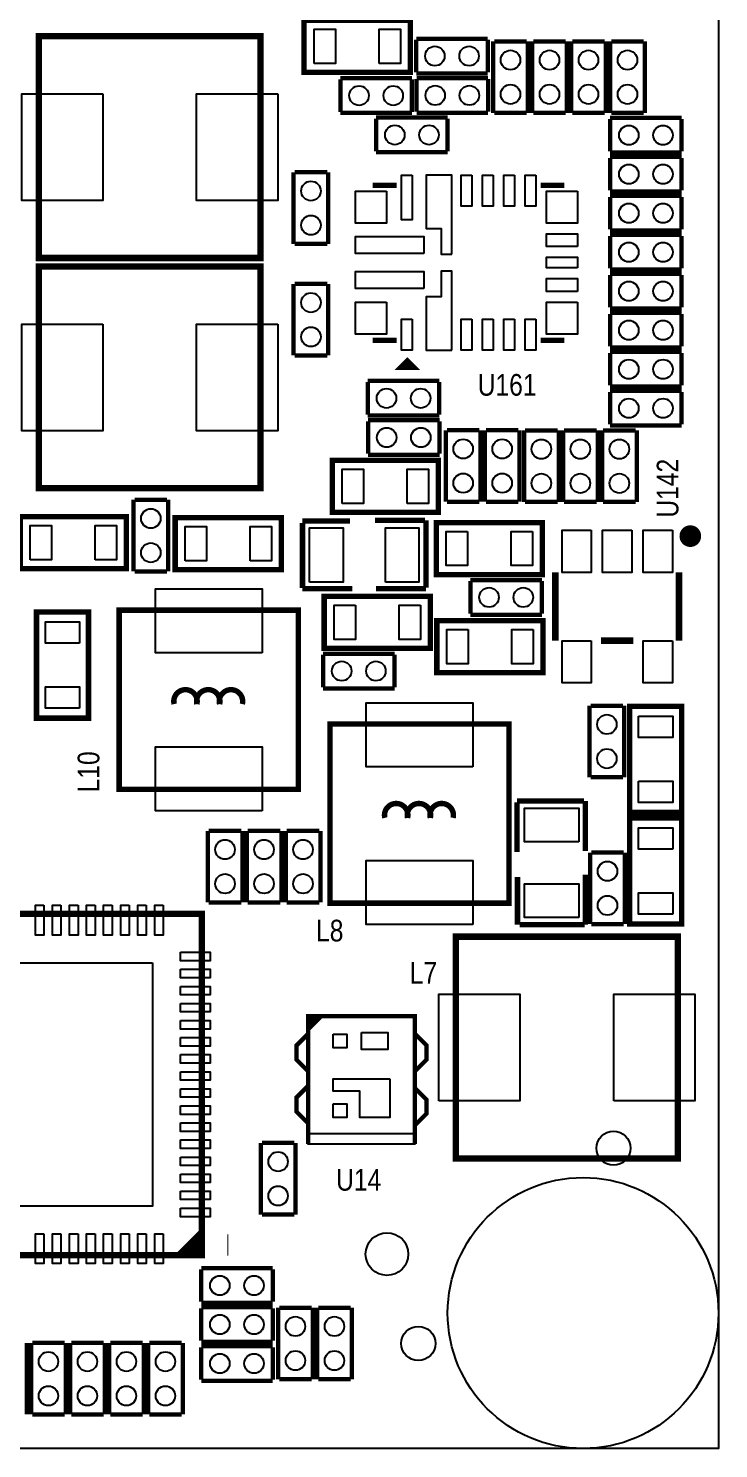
# Model space of a CAD drawing. Extents: x 0 to 80, y 0 to 80.
# Drawn here: x 63.82 to 80, y 0 to 33.29 of the extents above; entities that cross this region are included whole.
import ezdxf

# ---------------------------------------------------------------- set-up
doc = ezdxf.new("R2010")
doc.units = 0
for name, color, linetype in [('BG_OUTLINE', 2, 'CONTINUOUS'), ('PG_SILKSCREEN_TOP', 3, 'CONTINUOUS'), ('PIN_TOP', 4, 'CONTINUOUS'), ('RD_SILKSCREEN_TOP', 5, 'CONTINUOUS')]:
    doc.layers.add(name, color=color, linetype=linetype)

msp = doc.modelspace()

# ---------------------------------------------------------------- linework, layer by layer
at = {"layer": 'BG_OUTLINE'}
msp.add_lwpolyline([(0, 0), (0, 79.99984), (79.99984, 79.99984), (79.99984, 0)], close=True, dxfattribs=at)
at = {"layer": 'PG_SILKSCREEN_TOP'}
for points, const_width in [([(72.771, 33.4772), (70.2818, 33.4772), (70.2818, 32.258), (72.771, 32.258)], 0.127), ([(64.062356, 27.905456), (69.262244, 27.905456), (69.262244, 33.105344), (64.062356, 33.105344)], 0.150114), ([(64.062356, 22.507956), (69.262244, 22.507956), (69.262244, 27.707844), (64.062356, 27.707844)], 0.150114), ([(72.55002, 25.34158), (72.70242, 25.49398), (72.85482, 25.34158)], 0.124968), ([(73.4314, 23.1648), (70.9422, 23.1648), (70.9422, 21.9456), (73.4314, 21.9456)], 0.127), ([(66.1162, 21.844), (63.627, 21.844), (63.627, 20.6248), (66.1162, 20.6248)], 0.127), ([(69.7484, 21.8186), (67.2592, 21.8186), (67.2592, 20.5994), (69.7484, 20.5994)], 0.127), ([(73.3806, 20.4851), (75.8698, 20.4851), (75.8698, 21.7043), (73.3806, 21.7043)], 0.127), ([(70.7517, 18.7579), (73.2409, 18.7579), (73.2409, 19.9771), (70.7517, 19.9771)], 0.127), ([(64.008, 19.6088), (64.008, 17.1196), (65.2272, 17.1196), (65.2272, 19.6088)], 0.127), ([(65.946528, 19.651472), (65.946528, 15.451328), (70.146672, 15.451328), (70.146672, 19.651472)], 0.127), ([(73.3933, 18.1864), (75.8825, 18.1864), (75.8825, 19.4056), (73.3933, 19.4056)], 0.127), ([(79.1337, 14.9098), (79.1337, 17.399), (77.9145, 17.399), (77.9145, 14.9098)], 0.127), ([(70.886828, 16.984472), (70.886828, 12.784328), (75.086972, 12.784328), (75.086972, 16.984472)], 0.127), ([(77.9145, 14.7828), (77.9145, 12.2936), (79.1337, 12.2936), (79.1337, 14.7828)], 0.127), ([(59.881008, 4.534408), (67.880992, 4.534408), (67.880992, 12.534392), (59.881008, 12.534392)], 0.150114), ([(79.041244, 11.997944), (73.841356, 11.997944), (73.841356, 6.798056), (79.041244, 6.798056)], 0.150114)]:
    msp.add_lwpolyline(points, close=True, dxfattribs=dict(at, const_width=const_width))
for points, const_width in [([(72.9107, 33.0454), (74.5871, 33.0454)], 0.1016), ([(72.9107, 32.258), (72.9107, 33.02)], 0.1016), ([(74.5871, 33.02), (74.5871, 32.258)], 0.1016), ([(74.7141, 31.3055), (74.7141, 32.9819)], 0.1016), ([(74.7395, 32.9819), (75.5015, 32.9819)], 0.1016), ([(75.5269, 32.9819), (75.5269, 31.3055)], 0.1016), ([(75.6285, 31.3055), (75.6285, 32.9819)], 0.1016), ([(75.6539, 32.9819), (76.4159, 32.9819)], 0.1016), ([(76.4413, 32.9819), (76.4413, 31.3055)], 0.1016), ([(76.5429, 31.3055), (76.5429, 32.9819)], 0.1016), ([(76.5683, 32.9819), (77.3303, 32.9819)], 0.1016), ([(77.3557, 32.9819), (77.3557, 31.3055)], 0.1016), ([(77.4573, 31.3055), (77.4573, 32.9819)], 0.1016), ([(77.4827, 32.9819), (78.2447, 32.9819)], 0.1016), ([(78.2701, 32.9819), (78.2701, 31.3055)], 0.1016), ([(71.1327, 32.1183), (72.8091, 32.1183)], 0.1016), ([(71.1327, 31.3309), (71.1327, 32.0929)], 0.1016), ([(72.8091, 32.0929), (72.8091, 31.3309)], 0.1016), ([(74.5871, 32.2326), (72.9107, 32.2326)], 0.1016), ([(72.91832, 32.12338), (74.59472, 32.12338)], 0.1016), ([(72.91832, 31.33598), (72.91832, 32.09798)], 0.1016), ([(74.59472, 32.09798), (74.59472, 31.33598)], 0.1016), ([(72.8091, 31.3055), (71.1327, 31.3055)], 0.1016), ([(74.59472, 31.31058), (72.91832, 31.31058)], 0.1016), ([(75.5015, 31.3055), (74.7395, 31.3055)], 0.1016), ([(76.4159, 31.3055), (75.6539, 31.3055)], 0.1016), ([(77.3303, 31.3055), (76.5683, 31.3055)], 0.1016), ([(78.2447, 31.3055), (77.4827, 31.3055)], 0.1016), ([(71.9709, 31.19628), (73.6473, 31.19628)], 0.1016), ([(71.9709, 30.40888), (71.9709, 31.17088)], 0.1016), ([(73.6473, 31.17088), (73.6473, 30.40888)], 0.1016), ([(77.4573, 31.1912), (79.1337, 31.1912)], 0.1016), ([(77.4573, 30.4038), (77.4573, 31.1658)], 0.1016), ([(79.1337, 31.1658), (79.1337, 30.4038)], 0.1016), ([(73.6473, 30.38348), (71.9709, 30.38348)], 0.1016), ([(79.1337, 30.3784), (77.4573, 30.3784)], 0.1016), ([(77.4573, 30.2768), (79.1337, 30.2768)], 0.1016), ([(77.4573, 29.4894), (77.4573, 30.2514)], 0.1016), ([(79.1337, 30.2514), (79.1337, 29.4894)], 0.1016), ([(70.03542, 28.23718), (70.03542, 29.91358)], 0.1016), ([(70.06082, 29.91358), (70.82282, 29.91358)], 0.1016), ([(70.84822, 29.91358), (70.84822, 28.23718)], 0.1016), ([(71.88962, 29.60878), (72.44842, 29.60878)], 0.124968), ([(75.82662, 29.60878), (76.38542, 29.60878)], 0.124968), ([(79.1337, 29.464), (77.4573, 29.464)], 0.1016), ([(77.4573, 29.3624), (79.1337, 29.3624)], 0.1016), ([(77.4573, 28.575), (77.4573, 29.337)], 0.1016), ([(79.1337, 29.337), (79.1337, 28.575)], 0.1016), ([(79.1337, 28.5496), (77.4573, 28.5496)], 0.1016), ([(77.4573, 28.448), (79.1337, 28.448)], 0.1016), ([(77.4573, 27.6606), (77.4573, 28.4226)], 0.1016), ([(79.1337, 28.4226), (79.1337, 27.6606)], 0.1016), ([(70.82282, 28.23718), (70.06082, 28.23718)], 0.1016), ([(79.1337, 27.6352), (77.4573, 27.6352)], 0.1016), ([(70.03542, 25.62098), (70.03542, 27.29738)], 0.1016), ([(70.06082, 27.29738), (70.82282, 27.29738)], 0.1016), ([(70.84822, 27.29738), (70.84822, 25.62098)], 0.1016), ([(77.4573, 27.5336), (79.1337, 27.5336)], 0.1016), ([(77.4573, 26.7462), (77.4573, 27.5082)], 0.1016), ([(79.1337, 27.5082), (79.1337, 26.7462)], 0.1016), ([(79.1337, 26.7208), (77.4573, 26.7208)], 0.1016), ([(77.4573, 26.6192), (79.1337, 26.6192)], 0.1016), ([(77.4573, 25.8318), (77.4573, 26.5938)], 0.1016), ([(79.1337, 26.5938), (79.1337, 25.8318)], 0.1016), ([(71.88962, 25.97658), (72.44842, 25.97658)], 0.124968), ([(75.82662, 25.97658), (76.38542, 25.97658)], 0.124968), ([(70.82282, 25.62098), (70.06082, 25.62098)], 0.1016), ([(79.1337, 25.8064), (77.4573, 25.8064)], 0.1016), ([(77.4573, 25.7048), (79.1337, 25.7048)], 0.1016), ([(77.4573, 24.9174), (77.4573, 25.6794)], 0.1016), ([(79.1337, 25.6794), (79.1337, 24.9174)], 0.1016), ([(71.77532, 25.02408), (73.45172, 25.02408)], 0.1016), ([(71.77532, 24.23668), (71.77532, 24.99868)], 0.1016), ([(73.45172, 24.99868), (73.45172, 24.23668)], 0.1016), ([(79.1337, 24.892), (77.4573, 24.892)], 0.1016), ([(77.4573, 24.7904), (79.1337, 24.7904)], 0.1016), ([(77.4573, 24.003), (77.4573, 24.765)], 0.1016), ([(79.1337, 24.765), (79.1337, 24.003)], 0.1016), ([(73.45172, 24.21128), (71.77532, 24.21128)], 0.1016), ([(71.7804, 24.1046), (73.4568, 24.1046)], 0.1016), ([(71.7804, 23.3172), (71.7804, 24.0792)], 0.1016), ([(73.4568, 24.0792), (73.4568, 23.3172)], 0.1016), ([(79.1337, 23.9776), (77.4573, 23.9776)], 0.1016), ([(73.60412, 22.19198), (73.60412, 23.86838)], 0.1016), ([(73.62952, 23.86838), (74.39152, 23.86838)], 0.1016), ([(74.41692, 23.86838), (74.41692, 22.19198)], 0.1016), ([(74.51852, 22.19198), (74.51852, 23.86838)], 0.1016), ([(74.54392, 23.86838), (75.30592, 23.86838)], 0.1016), ([(75.33132, 23.86838), (75.33132, 22.19198)], 0.1016), ([(75.438, 22.1869), (75.438, 23.8633)], 0.1016), ([(75.4634, 23.8633), (76.2254, 23.8633)], 0.1016), ([(76.2508, 23.8633), (76.2508, 22.1869)], 0.1016), ([(76.3524, 22.1869), (76.3524, 23.8633)], 0.1016), ([(76.3778, 23.8633), (77.1398, 23.8633)], 0.1016), ([(77.1652, 23.8633), (77.1652, 22.1869)], 0.1016), ([(77.2668, 22.1869), (77.2668, 23.8633)], 0.1016), ([(77.2922, 23.8633), (78.0542, 23.8633)], 0.1016), ([(78.0796, 23.8633), (78.0796, 22.1869)], 0.1016), ([(73.4568, 23.2918), (71.7804, 23.2918)], 0.1016), ([(66.2813, 20.5613), (66.2813, 22.2377)], 0.1016), ([(66.3067, 22.2377), (67.0687, 22.2377)], 0.1016), ([(67.0941, 22.2377), (67.0941, 20.5613)], 0.1016), ([(74.39152, 22.19198), (73.62952, 22.19198)], 0.1016), ([(75.30592, 22.19198), (74.54392, 22.19198)], 0.1016), ([(76.2254, 22.1869), (75.4634, 22.1869)], 0.1016), ([(77.1398, 22.1869), (76.3778, 22.1869)], 0.1016), ([(78.0542, 22.1869), (77.2922, 22.1869)], 0.1016), ([(71.3613, 21.7424), (70.2437, 21.7424)], 0.127), ([(70.2437, 21.6916), (70.2437, 20.1676)], 0.127), ([(71.9455, 21.7551), (73.1139, 21.7551)], 0.127), ([(73.1393, 21.7551), (73.1393, 20.1803)], 0.127), ([(67.0687, 20.5613), (66.3067, 20.5613)], 0.1016), ([(74.1807, 20.3581), (75.8571, 20.3581)], 0.1016), ([(74.1807, 19.5707), (74.1807, 20.3327)], 0.1016), ([(75.8571, 20.3327), (75.8571, 19.5707)], 0.1016), ([(76.172314, 18.9357), (76.172314, 20.5359)], 0.1524), ([(79.072486, 20.5359), (79.072486, 18.9357)], 0.1524), ([(70.2437, 20.1549), (71.4121, 20.1549)], 0.127), ([(73.1393, 20.1549), (71.9709, 20.1549)], 0.127), ([(75.8571, 19.5453), (74.1807, 19.5453)], 0.1016), ([(78.0034, 18.9357), (77.2414, 18.9357)], 0.1524), ([(70.7263, 18.6309), (72.4027, 18.6309)], 0.1016), ([(70.7263, 17.8435), (70.7263, 18.6055)], 0.1016), ([(72.4027, 18.6055), (72.4027, 17.8435)], 0.1016), ([(72.4027, 17.8181), (70.7263, 17.8181)], 0.1016), ([(76.9747, 15.7353), (76.9747, 17.4117)], 0.1016), ([(77.0001, 17.4117), (77.7621, 17.4117)], 0.1016), ([(77.7875, 17.4117), (77.7875, 15.7353)], 0.1016), ([(77.7621, 15.7353), (77.0001, 15.7353)], 0.1016), ([(75.2729, 15.1765), (76.8477, 15.1765)], 0.127), ([(75.2729, 13.9827), (75.2729, 15.1511)], 0.127), ([(76.8731, 15.1765), (76.8731, 14.0081)], 0.127), ([(68.0212, 12.8016), (68.0212, 14.478)], 0.1016), ([(68.0466, 14.478), (68.8086, 14.478)], 0.1016), ([(68.834, 14.478), (68.834, 12.8016)], 0.1016), ([(68.9356, 12.8016), (68.9356, 14.478)], 0.1016), ([(68.961, 14.478), (69.723, 14.478)], 0.1016), ([(69.7484, 14.478), (69.7484, 12.8016)], 0.1016), ([(69.85, 12.8016), (69.85, 14.478)], 0.1016), ([(69.8754, 14.478), (70.6374, 14.478)], 0.1016), ([(70.6628, 14.478), (70.6628, 12.8016)], 0.1016), ([(76.9874, 12.2936), (76.9874, 13.97)], 0.1016), ([(77.0128, 13.97), (77.7748, 13.97)], 0.1016), ([(77.8002, 13.97), (77.8002, 12.2936)], 0.1016), ([(75.2856, 13.3985), (75.2856, 12.2809)], 0.127), ([(76.8731, 12.2809), (76.8731, 13.4493)], 0.127), ([(68.8086, 12.8016), (68.0466, 12.8016)], 0.1016), ([(69.723, 12.8016), (68.961, 12.8016)], 0.1016), ([(70.6374, 12.8016), (69.8754, 12.8016)], 0.1016), ([(75.3364, 12.2809), (76.8604, 12.2809)], 0.127), ([(77.7748, 12.2936), (77.0128, 12.2936)], 0.1016), ([(72.877934, 7.135876), (72.877934, 10.136124), (70.378066, 10.136124), (70.378066, 7.135876)], 0.100076), ([(70.6628, 10.1092), (70.4088, 9.8552), (70.4088, 9.9822), (70.5358, 10.1092), (70.508876, 10.136124), (70.378066, 10.136124)], 0.100076), ([(70.508876, 10.136124), (70.508876, 10.082276), (70.4088, 9.9822), (70.378066, 10.012934), (70.378066, 10.136124), (70.381876, 10.136124), (70.4596, 10.0584)], 0.100076), ([(70.3834, 8.8392), (70.104, 9.1186), (70.104, 9.4488), (70.3834, 9.7282)], 0.100076), ([(72.8726, 9.7282), (73.152, 9.4488), (73.152, 9.1186), (72.8726, 8.8392)], 0.100076), ([(70.3834, 7.62), (70.104, 7.8994), (70.104, 8.2296), (70.3834, 8.509)], 0.100076), ([(72.8726, 8.4582), (73.152, 8.1788), (73.152, 7.8486), (72.8726, 7.5692)], 0.100076), ([(69.2658, 5.4864), (69.2658, 7.1628)], 0.1016), ([(69.2912, 7.1628), (70.0532, 7.1628)], 0.1016), ([(70.0786, 7.1628), (70.0786, 5.4864)], 0.1016), ([(70.0532, 5.4864), (69.2912, 5.4864)], 0.1016), ([(67.3608, 4.5466), (67.8688, 5.0546), (67.8688, 4.9022), (67.5386, 4.572), (67.691, 4.572), (67.8434, 4.7244)], 0.150114), ([(68.5038, 4.7752), (68.4784, 4.7752)], 0.500126), ([(67.8688, 4.2291), (69.5452, 4.2291)], 0.1016), ([(67.8688, 3.4417), (67.8688, 4.2037)], 0.1016), ([(69.5452, 4.2037), (69.5452, 3.4417)], 0.1016), ([(69.5452, 3.4163), (67.8688, 3.4163)], 0.1016), ([(67.8688, 3.3147), (69.5452, 3.3147)], 0.1016), ([(67.8688, 2.5273), (67.8688, 3.2893)], 0.1016), ([(69.5452, 3.2893), (69.5452, 2.5273)], 0.1016), ([(69.6722, 1.6256), (69.6722, 3.302)], 0.1016), ([(69.6976, 3.302), (70.4596, 3.302)], 0.1016), ([(70.485, 3.302), (70.485, 1.6256)], 0.1016), ([(70.5866, 1.6256), (70.5866, 3.302)], 0.1016), ([(70.612, 3.302), (71.374, 3.302)], 0.1016), ([(71.3994, 3.302), (71.3994, 1.6256)], 0.1016), ([(63.7794, 2.4765), (63.7794, 0.8001)], 0.1016), ([(63.881, 0.8001), (63.881, 2.4765)], 0.1016), ([(63.9064, 2.4765), (64.6684, 2.4765)], 0.1016), ([(64.6938, 2.4765), (64.6938, 0.8001)], 0.1016), ([(64.7954, 0.8001), (64.7954, 2.4765)], 0.1016), ([(64.8208, 2.4765), (65.5828, 2.4765)], 0.1016), ([(65.6082, 2.4765), (65.6082, 0.8001)], 0.1016), ([(65.7098, 0.8001), (65.7098, 2.4765)], 0.1016), ([(65.7352, 2.4765), (66.4972, 2.4765)], 0.1016), ([(66.5226, 2.4765), (66.5226, 0.8001)], 0.1016), ([(66.6242, 0.8001), (66.6242, 2.4765)], 0.1016), ([(66.6496, 2.4765), (67.4116, 2.4765)], 0.1016), ([(67.437, 2.4765), (67.437, 0.8001)], 0.1016), ([(69.5452, 2.5019), (67.8688, 2.5019)], 0.1016), ([(67.8688, 2.4003), (69.5452, 2.4003)], 0.1016), ([(67.8688, 1.6129), (67.8688, 2.3749)], 0.1016), ([(69.5452, 2.3749), (69.5452, 1.6129)], 0.1016), ([(70.4596, 1.6256), (69.6976, 1.6256)], 0.1016), ([(71.374, 1.6256), (70.612, 1.6256)], 0.1016), ([(69.5452, 1.5875), (67.8688, 1.5875)], 0.1016), ([(64.6684, 0.8001), (63.9064, 0.8001)], 0.1016), ([(65.5828, 0.8001), (64.8208, 0.8001)], 0.1016), ([(66.4972, 0.8001), (65.7352, 0.8001)], 0.1016), ([(67.4116, 0.8001), (66.6496, 0.8001)], 0.1016)]:
    msp.add_lwpolyline(points, dxfattribs=dict(at, const_width=const_width))
at = {"layer": 'PG_SILKSCREEN_TOP', "const_width": 0.254}
msp.add_lwpolyline([(79.4639, 21.3868, 1), (79.2099, 21.3868, 1)], format="xyb", close=True, dxfattribs=at)
at = {"layer": 'PG_SILKSCREEN_TOP', "const_width": 0.127}
for points in [[(67.2338, 17.4498, -1.266049), (67.7672, 17.4498)], [(67.7672, 17.4498, -1.266049), (68.3006, 17.4498)], [(68.3006, 17.4498, -1.266049), (68.834, 17.4498)], [(72.1741, 14.7828, -1.266049), (72.7075, 14.7828)], [(72.7075, 14.7828, -1.266049), (73.2409, 14.7828)], [(73.2409, 14.7828, -1.266049), (73.7743, 14.7828)]]:
    msp.add_lwpolyline(points, format="xyb", dxfattribs=at)
at = {"layer": 'PIN_TOP'}
for points in [[(70.51421, 32.46755), (70.51421, 33.26765), (71.014336, 33.26765), (71.014336, 32.46755)], [(72.03821, 32.46755), (72.03821, 33.26765), (72.538336, 33.26765), (72.538336, 32.46755)], [(65.562226, 31.755461), (65.562226, 29.255339), (63.662306, 29.255339), (63.662306, 31.755461)], [(69.662294, 31.755461), (69.662294, 29.255339), (67.762374, 29.255339), (67.762374, 31.755461)], [(72.815196, 29.848048), (72.815196, 28.798012), (72.56526, 28.798012), (72.56526, 29.848048)], [(73.745344, 27.997912), (73.745344, 29.847794), (73.145396, 29.847794), (73.145396, 28.59786), (73.495408, 28.59786), (73.495408, 27.997912)], [(74.215244, 29.848048), (74.215244, 29.123132), (73.965308, 29.123132), (73.965308, 29.848048)], [(74.715116, 29.848048), (74.715116, 29.123132), (74.46518, 29.123132), (74.46518, 29.848048)], [(75.215242, 29.848048), (75.215242, 29.123132), (74.965306, 29.123132), (74.965306, 29.848048)], [(75.715114, 29.848048), (75.715114, 29.123132), (75.465178, 29.123132), (75.465178, 29.848048)], [(72.215248, 29.473017), (72.215248, 28.722955), (71.490332, 28.722955), (71.490332, 29.473017)], [(76.69022, 29.473017), (76.69022, 28.722955), (75.965304, 28.722955), (75.965304, 29.473017)], [(73.090151, 28.007945), (71.490205, 28.007945), (71.490205, 28.407995), (73.090151, 28.407995)], [(76.69022, 28.173045), (75.965304, 28.173045), (75.965304, 28.473019), (76.69022, 28.473019)], [(76.69022, 27.673046), (75.965304, 27.673046), (75.965304, 27.922982), (76.69022, 27.922982)], [(73.090151, 27.188033), (71.490205, 27.188033), (71.490205, 27.588083), (73.090151, 27.588083)], [(73.745344, 25.74798), (73.745344, 27.597862), (73.495408, 27.597862), (73.495408, 26.997914), (73.145396, 26.997914), (73.145396, 25.74798)], [(76.69022, 27.123009), (75.965304, 27.123009), (75.965304, 27.422983), (76.69022, 27.422983)], [(72.215248, 26.873073), (72.215248, 26.123011), (71.490332, 26.123011), (71.490332, 26.873073)], [(76.69022, 26.873073), (76.69022, 26.123011), (75.965304, 26.123011), (75.965304, 26.873073)], [(65.562226, 26.357961), (65.562226, 23.857839), (63.662306, 23.857839), (63.662306, 26.357961)], [(69.662294, 26.357961), (69.662294, 23.857839), (67.762374, 23.857839), (67.762374, 26.357961)], [(72.815196, 26.472896), (72.815196, 25.74798), (72.56526, 25.74798), (72.56526, 26.472896)], [(74.215244, 26.472896), (74.215244, 25.74798), (73.965308, 25.74798), (73.965308, 26.472896)], [(74.715116, 26.472896), (74.715116, 25.74798), (74.46518, 25.74798), (74.46518, 26.472896)], [(75.215242, 26.472896), (75.215242, 25.74798), (74.965306, 25.74798), (74.965306, 26.472896)], [(75.715114, 26.472896), (75.715114, 25.74798), (75.465178, 25.74798), (75.465178, 26.472896)], [(71.17461, 22.15515), (71.17461, 22.95525), (71.674736, 22.95525), (71.674736, 22.15515)], [(72.69861, 22.15515), (72.69861, 22.95525), (73.198736, 22.95525), (73.198736, 22.15515)], [(63.85941, 20.83435), (63.85941, 21.63445), (64.359536, 21.63445), (64.359536, 20.83435)], [(65.38341, 20.83435), (65.38341, 21.63445), (65.883536, 21.63445), (65.883536, 20.83435)], [(67.49161, 20.80895), (67.49161, 21.60905), (67.991736, 21.60905), (67.991736, 20.80895)], [(69.01561, 20.80895), (69.01561, 21.60905), (69.515736, 21.60905), (69.515736, 20.80895)], [(70.4088, 20.3073), (70.4088, 21.5773), (71.1962, 21.5773), (71.1962, 20.3073)], [(72.1868, 20.3073), (72.1868, 21.5773), (72.9742, 21.5773), (72.9742, 20.3073)], [(74.113263, 21.49475), (74.113263, 20.69465), (73.613137, 20.69465), (73.613137, 21.49475)], [(75.637263, 21.49475), (75.637263, 20.69465), (75.137137, 20.69465), (75.137137, 21.49475)], [(77.01534, 21.525992), (77.01534, 20.535392), (76.32954, 20.535392), (76.32954, 21.525992)], [(77.9653, 21.525992), (77.9653, 20.535392), (77.2795, 20.535392), (77.2795, 21.525992)], [(78.91526, 21.525992), (78.91526, 20.535392), (78.22946, 20.535392), (78.22946, 21.525992)], [(69.296661, 18.649442), (66.796539, 18.649442), (66.796539, 20.149566), (69.296661, 20.149566)], [(71.484363, 19.76755), (71.484363, 18.96745), (70.984237, 18.96745), (70.984237, 19.76755)], [(73.008363, 19.76755), (73.008363, 18.96745), (72.508237, 18.96745), (72.508237, 19.76755)], [(65.01765, 18.876137), (64.21755, 18.876137), (64.21755, 19.376263), (65.01765, 19.376263)], [(74.125963, 19.19605), (74.125963, 18.39595), (73.625837, 18.39595), (73.625837, 19.19605)], [(75.649963, 19.19605), (75.649963, 18.39595), (75.149837, 18.39595), (75.149837, 19.19605)], [(77.01534, 18.936208), (77.01534, 17.945608), (76.32954, 17.945608), (76.32954, 18.936208)], [(78.91526, 18.936208), (78.91526, 17.945608), (78.22946, 17.945608), (78.22946, 18.936208)], [(65.01765, 17.352137), (64.21755, 17.352137), (64.21755, 17.852263), (65.01765, 17.852263)], [(74.236961, 15.982442), (71.736839, 15.982442), (71.736839, 17.482566), (74.236961, 17.482566)], [(78.12405, 17.166463), (78.92415, 17.166463), (78.92415, 16.666337), (78.12405, 16.666337)], [(69.296661, 14.949424), (66.796539, 14.949424), (66.796539, 16.449548), (69.296661, 16.449548)], [(78.12405, 15.642463), (78.92415, 15.642463), (78.92415, 15.142337), (78.12405, 15.142337)], [(76.7207, 14.224), (75.4507, 14.224), (75.4507, 15.0114), (76.7207, 15.0114)], [(78.92415, 14.050137), (78.12405, 14.050137), (78.12405, 14.550263), (78.92415, 14.550263)], [(74.236961, 12.282424), (71.736839, 12.282424), (71.736839, 13.782548), (74.236961, 13.782548)], [(76.7207, 12.446), (75.4507, 12.446), (75.4507, 13.2334), (76.7207, 13.2334)], [(78.92415, 12.526137), (78.12405, 12.526137), (78.12405, 13.026263), (78.92415, 13.026263)], [(64.180847, 12.73429), (64.180847, 12.034266), (63.980949, 12.034266), (63.980949, 12.73429)], [(64.580897, 12.73429), (64.580897, 12.034266), (64.380999, 12.034266), (64.380999, 12.73429)], [(64.980947, 12.73429), (64.980947, 12.034266), (64.781049, 12.034266), (64.781049, 12.73429)], [(65.380997, 12.73429), (65.380997, 12.034266), (65.181099, 12.034266), (65.181099, 12.73429)], [(65.781047, 12.73429), (65.781047, 12.034266), (65.581149, 12.034266), (65.581149, 12.73429)], [(66.180843, 12.73429), (66.180843, 12.034266), (65.980945, 12.034266), (65.980945, 12.73429)], [(66.580893, 12.73429), (66.580893, 12.034266), (66.380995, 12.034266), (66.380995, 12.73429)], [(66.980943, 12.73429), (66.980943, 12.034266), (66.781045, 12.034266), (66.781045, 12.73429)], [(66.731007, 11.384407), (66.731007, 5.684393), (61.030993, 5.684393), (61.030993, 11.384407)], [(67.380866, 11.634343), (68.08089, 11.634343), (68.08089, 11.434445), (67.380866, 11.434445)], [(67.380866, 11.234293), (68.08089, 11.234293), (68.08089, 11.034395), (67.380866, 11.034395)], [(67.380866, 10.834243), (68.08089, 10.834243), (68.08089, 10.634345), (67.380866, 10.634345)], [(67.380866, 10.434447), (68.08089, 10.434447), (68.08089, 10.234549), (67.380866, 10.234549)], [(73.441306, 8.147812), (73.441306, 10.647934), (75.341226, 10.647934), (75.341226, 8.147812)], [(77.541374, 8.147812), (77.541374, 10.647934), (79.441294, 10.647934), (79.441294, 8.147812)], [(67.380866, 10.034397), (68.08089, 10.034397), (68.08089, 9.834499), (67.380866, 9.834499)], [(70.96506, 9.713976), (71.2851, 9.713976), (71.2851, 9.393936), (70.96506, 9.393936)], [(71.627873, 9.753981), (72.247887, 9.753981), (72.247887, 9.353931), (71.627873, 9.353931)], [(67.380866, 9.634347), (68.08089, 9.634347), (68.08089, 9.434449), (67.380866, 9.434449)], [(67.380866, 9.234297), (68.08089, 9.234297), (68.08089, 9.034399), (67.380866, 9.034399)], [(67.380866, 8.834247), (68.08089, 8.834247), (68.08089, 8.634349), (67.380866, 8.634349)], [(72.29094, 8.66902), (72.29094, 7.756906), (71.585074, 7.756906), (71.585074, 8.37692), (70.96506, 8.37692), (70.96506, 8.66902)], [(67.380866, 8.434451), (68.08089, 8.434451), (68.08089, 8.234553), (67.380866, 8.234553)], [(67.380866, 8.034401), (68.08089, 8.034401), (68.08089, 7.834503), (67.380866, 7.834503)], [(70.96506, 8.076946), (71.2851, 8.076946), (71.2851, 7.756906), (70.96506, 7.756906)], [(67.380866, 7.634351), (68.08089, 7.634351), (68.08089, 7.434453), (67.380866, 7.434453)], [(70.377939, 7.386066), (72.878061, 7.386066), (72.878061, 7.13613), (70.377939, 7.13613)], [(67.380866, 7.234301), (68.08089, 7.234301), (68.08089, 7.034403), (67.380866, 7.034403)], [(67.380866, 6.834251), (68.08089, 6.834251), (68.08089, 6.634353), (67.380866, 6.634353)], [(67.380866, 6.434455), (68.08089, 6.434455), (68.08089, 6.234557), (67.380866, 6.234557)], [(67.380866, 6.034405), (68.08089, 6.034405), (68.08089, 5.834507), (67.380866, 5.834507)], [(67.380866, 5.634355), (68.08089, 5.634355), (68.08089, 5.434457), (67.380866, 5.434457)], [(64.180847, 5.034534), (64.180847, 4.33451), (63.980949, 4.33451), (63.980949, 5.034534)], [(64.580897, 5.034534), (64.580897, 4.33451), (64.380999, 4.33451), (64.380999, 5.034534)], [(64.980947, 5.034534), (64.980947, 4.33451), (64.781049, 4.33451), (64.781049, 5.034534)], [(65.380997, 5.034534), (65.380997, 4.33451), (65.181099, 4.33451), (65.181099, 5.034534)], [(65.781047, 5.034534), (65.781047, 4.33451), (65.581149, 4.33451), (65.581149, 5.034534)], [(66.180843, 5.034534), (66.180843, 4.33451), (65.980945, 4.33451), (65.980945, 5.034534)], [(66.580893, 5.034534), (66.580893, 4.33451), (66.380995, 4.33451), (66.380995, 5.034534)], [(66.980943, 5.034534), (66.980943, 4.33451), (66.781045, 4.33451), (66.781045, 5.034534)]]:
    msp.add_lwpolyline(points, close=True, dxfattribs=at)
for centre, radius in [((73.348088, 32.639), 0.2286), ((74.149712, 32.639), 0.2286), ((75.1205, 32.544512), 0.2286), ((76.0349, 32.544512), 0.2286), ((76.9493, 32.544512), 0.2286), ((77.8637, 32.544512), 0.2286), ((75.1205, 31.742888), 0.2286), ((76.0349, 31.742888), 0.2286), ((76.9493, 31.742888), 0.2286), ((77.8637, 31.742888), 0.2286), ((71.570088, 31.7119), 0.2286), ((72.371712, 31.7119), 0.2286), ((73.355708, 31.71698), 0.2286), ((74.157332, 31.71698), 0.2286), ((72.408288, 30.78988), 0.2286), ((73.209912, 30.78988), 0.2286), ((77.894688, 30.7848), 0.2286), ((78.696312, 30.7848), 0.2286), ((77.894688, 29.8704), 0.2286), ((78.696312, 29.8704), 0.2286), ((70.44182, 29.476192), 0.2286), ((77.894688, 28.956), 0.2286), ((78.696312, 28.956), 0.2286), ((70.44182, 28.674568), 0.2286), ((77.894688, 28.0416), 0.2286), ((78.696312, 28.0416), 0.2286), ((77.894688, 27.1272), 0.2286), ((78.696312, 27.1272), 0.2286), ((70.44182, 26.859992), 0.2286), ((77.894688, 26.2128), 0.2286), ((78.696312, 26.2128), 0.2286), ((70.44182, 26.058368), 0.2286), ((77.894688, 25.2984), 0.2286), ((78.696312, 25.2984), 0.2286), ((72.212708, 24.61768), 0.2286), ((73.014332, 24.61768), 0.2286), ((77.894688, 24.384), 0.2286), ((78.696312, 24.384), 0.2286), ((72.217788, 23.6982), 0.2286), ((73.019412, 23.6982), 0.2286), ((74.01052, 23.430992), 0.2286), ((74.92492, 23.430992), 0.2286), ((75.8444, 23.425912), 0.2286), ((76.7588, 23.425912), 0.2286), ((77.6732, 23.425912), 0.2286), ((74.01052, 22.629368), 0.2286), ((74.92492, 22.629368), 0.2286), ((75.8444, 22.624288), 0.2286), ((76.7588, 22.624288), 0.2286), ((77.6732, 22.624288), 0.2286), ((66.6877, 21.800312), 0.2286), ((66.6877, 20.998688), 0.2286), ((74.618088, 19.9517), 0.2286), ((75.419712, 19.9517), 0.2286), ((71.163688, 18.2245), 0.2286), ((71.965312, 18.2245), 0.2286), ((77.3811, 16.974312), 0.2286), ((77.3811, 16.172688), 0.2286), ((68.4276, 14.040612), 0.2286), ((69.342, 14.040612), 0.2286), ((70.2564, 14.040612), 0.2286), ((77.3938, 13.532612), 0.2286), ((68.4276, 13.238988), 0.2286), ((69.342, 13.238988), 0.2286), ((70.2564, 13.238988), 0.2286), ((77.3938, 12.730988), 0.2286), ((77.535786, 7.041134), 0.40005), ((69.6722, 6.725412), 0.2286), ((76.8223, 3.17754), 3.175), ((69.6722, 5.923788), 0.2286), ((72.2249, 4.5593), 0.499999), ((68.306188, 3.8227), 0.2286), ((69.107812, 3.8227), 0.2286), ((68.306188, 2.9083), 0.2286), ((69.107812, 2.9083), 0.2286), ((70.0786, 2.864612), 0.2286), ((70.993, 2.864612), 0.2286), ((72.958706, 2.464054), 0.40005), ((64.2874, 2.039112), 0.2286), ((65.2018, 2.039112), 0.2286), ((66.1162, 2.039112), 0.2286), ((67.0306, 2.039112), 0.2286), ((68.306188, 1.9939), 0.2286), ((69.107812, 1.9939), 0.2286), ((70.0786, 2.062988), 0.2286), ((70.993, 2.062988), 0.2286), ((64.2874, 1.237488), 0.2286), ((65.2018, 1.237488), 0.2286), ((66.1162, 1.237488), 0.2286), ((67.0306, 1.237488), 0.2286)]:
    msp.add_circle(centre, radius, dxfattribs=at)

# ---------------------------------------------------------------- texts
at = {"layer": 'RD_SILKSCREEN_TOP', "width": 0.85}
for s, p in [('U161', (74.35088, 24.67864)), ('L8', (70.5612, 11.8872)), ('L7', (72.7583, 10.8966)), ('U14', (71.0311, 6.0452))]:
    msp.add_text(s, height=0.508, dxfattribs=at).set_placement(p)
for s, p in [('U142', (79.0575, 21.8186)), ('L10', (65.4812, 15.3797))]:
    msp.add_text(s, height=0.508, rotation=90, dxfattribs=at).set_placement(p)

doc.saveas('drawing.dxf')
